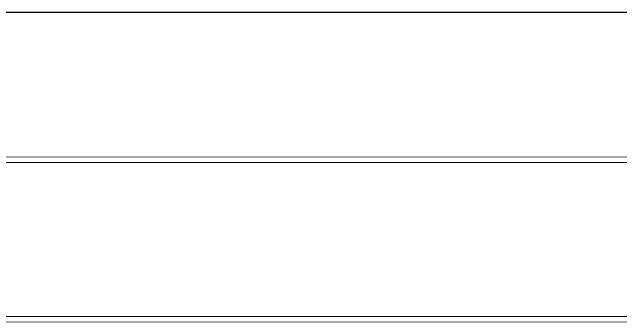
# Model space of a CAD drawing. Header units: millimetres. Extents: x 68421 to 1479662, y -51504 to 144751.
# Drawn here: x 1191786 to 1193981, y 67470 to 68591 of the extents above; entities that cross this region are included whole.
import ezdxf

# ---------------------------------------------------------------- set-up
doc = ezdxf.new("R2010")
doc.units = ezdxf.units.MM
doc.header["$LTSCALE"] = 0.35
doc.header["$MEASUREMENT"] = 0
doc.linetypes.add('CONTIN', pattern=[0, 0, 0])
doc.layers.get('0').update_dxf_attribs({"linetype": 'CONTIN'})
doc.layers.add('2', color=6, linetype='CONTIN')

# ---------------------------------------------------------------- blocks, each defined once
blk = doc.blocks.new('FGD')
at = {"lineweight": 0}
for p, q in [((1119001.2, 91678.1), (1131701.2, 91681.7)), ((1119027.8, 91658.2), (1131674.7, 91661.8)), ((1119531.2, 91102.3), (1131171.3, 91105.8)), ((1119517.6, 91082.4), (1131184.9, 91085.9))]:
    blk.add_line(p, q, dxfattribs=at)

msp = doc.modelspace()

# ---------------------------------------------------------------- linework, layer by layer
at = {"layer": '2'}
msp.add_line((1183168.23779, 68591.3193), (1196468.23389, 68591.3193), dxfattribs=at)

# ---------------------------------------------------------------- block references
at = {"linetype": 'Continuous', "lineweight": 5}
msp.add_blockref('FGD', (64167.0039, -23612.45951), dxfattribs=at)

doc.saveas('drawing.dxf')
